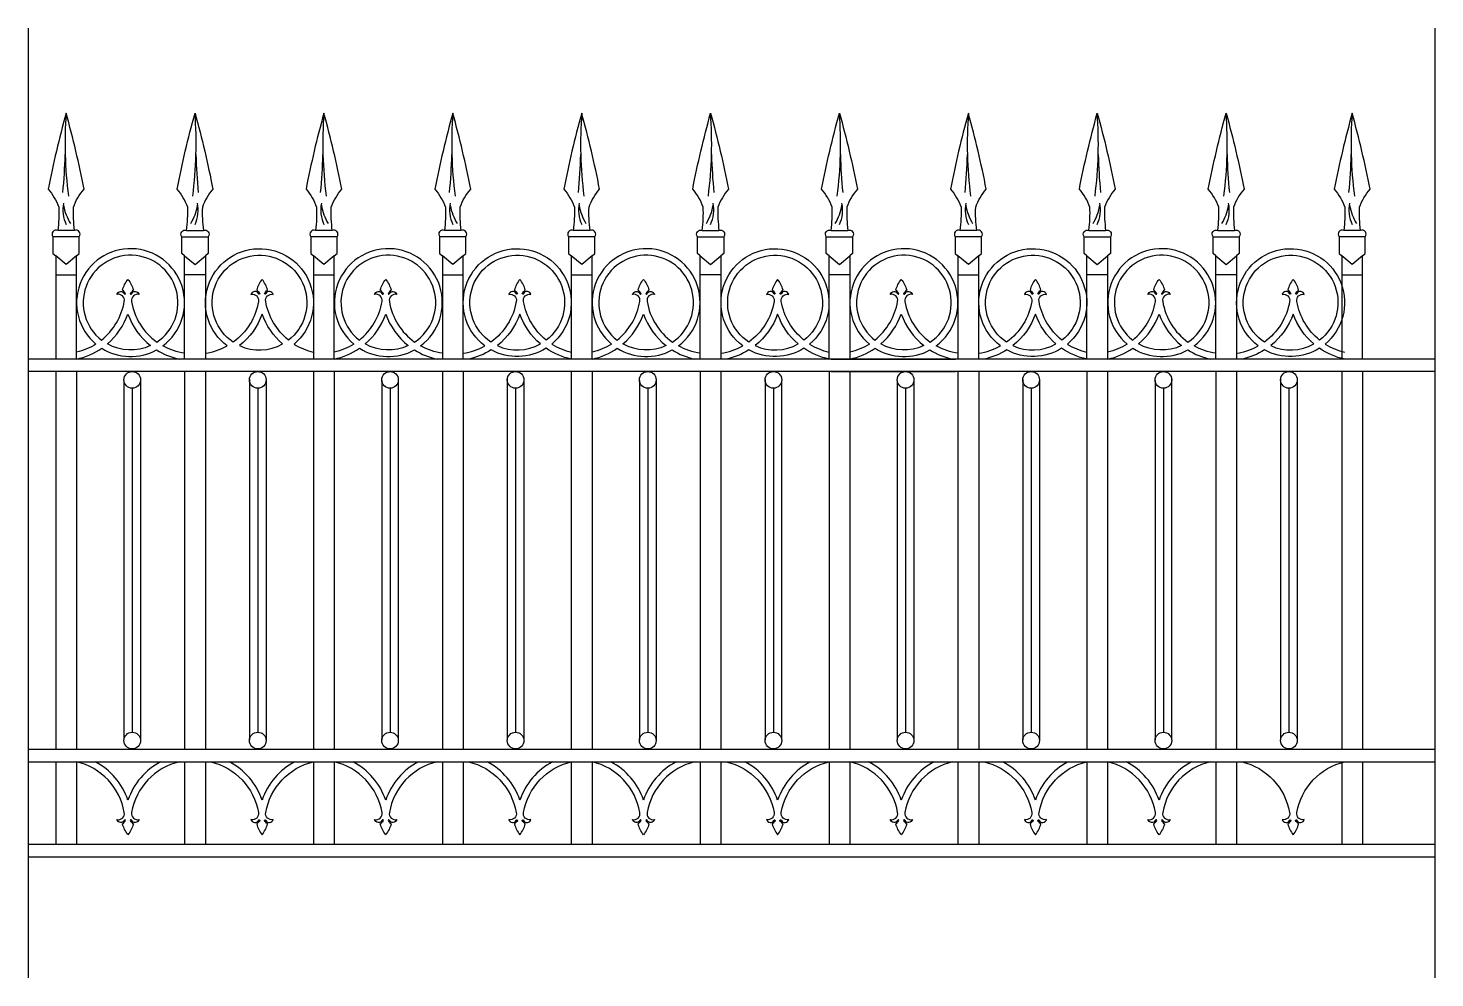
# Model space of a CAD drawing. Header units: metres. Extents: x 2655 to 4347, y 4638 to 5780.
import ezdxf

# ---------------------------------------------------------------- set-up
doc = ezdxf.new("R2010")
doc.units = ezdxf.units.M
for name, color, linetype in [('3', 3, 'Continuous'), ('4', 4, 'Continuous'), ('7', 7, 'Continuous')]:
    doc.layers.add(name, color=color, linetype=linetype)

msp = doc.modelspace()

# ---------------------------------------------------------------- linework, layer by layer
at = {"layer": '3'}
for p, q in [((2654.96, 5779.8), (2654.96, 4637.97)), ((4346.57, 5779.8), (4346.57, 4637.97))]:
    msp.add_line(p, q, dxfattribs=at)
for centre, radius, start, end in [((3199.71, 5641.2), 500.39, 175.84, 187.26), ((2356.57, 5641.2), 500.39, 352.74, 4.16), ((3509.71, 5641.2), 500.39, 175.84, 187.26), ((3664.71, 5641.2), 500.39, 175.84, 187.26), ((3819.71, 5641.2), 500.39, 175.84, 187.26), ((2976.57, 5641.2), 500.39, 352.74, 4.16), ((3131.57, 5641.2), 500.39, 352.74, 4.16), ((4284.71, 5641.2), 500.39, 175.84, 187.26), ((3441.57, 5641.2), 500.39, 352.74, 4.16), ((3596.57, 5641.2), 500.39, 352.74, 4.16), ((4746.25, 5641.2), 500.39, 175.84, 187.26), ((2071.71, 5643.37), 627.99, 354.41, 358.57), ((3484.57, 5643.37), 627.99, 181.43, 185.59), ((2381.71, 5643.37), 627.99, 354.41, 358.57), ((2536.71, 5643.37), 627.99, 354.41, 358.57), ((2691.71, 5643.37), 627.99, 354.41, 358.57), ((4104.57, 5643.37), 627.99, 181.43, 185.59), ((4259.57, 5643.37), 627.99, 181.43, 185.59), ((3156.71, 5643.37), 627.99, 354.41, 358.57), ((4569.57, 5643.37), 627.99, 181.43, 185.59), ((4724.57, 5643.37), 627.99, 181.43, 185.59), ((3618.26, 5643.37), 627.99, 354.41, 358.57), ((2739.19, 5561.27), 42.39, 168.75, 204.53), ((2759.05, 5577.09), 62.28, 189.48, 211.14), ((2797.23, 5577.09), 62.28, 328.86, 350.52), ((2817.09, 5561.27), 42.39, 335.47, 11.25), ((3049.19, 5561.27), 42.39, 168.75, 204.53), ((3069.05, 5577.09), 62.28, 189.48, 211.14), ((3204.19, 5561.27), 42.39, 168.75, 204.53), ((3224.05, 5577.09), 62.28, 189.48, 211.14), ((3359.19, 5561.27), 42.39, 168.75, 204.53), ((3379.05, 5577.09), 62.28, 189.48, 211.14), ((3417.23, 5577.09), 62.28, 328.86, 350.52), ((3437.09, 5561.27), 42.39, 335.47, 11.25), ((3572.23, 5577.09), 62.28, 328.86, 350.52), ((3592.09, 5561.27), 42.39, 335.47, 11.25), ((3824.19, 5561.27), 42.39, 168.75, 204.53), ((3844.05, 5577.09), 62.28, 189.48, 211.14), ((3882.23, 5577.09), 62.28, 328.86, 350.52), ((3902.09, 5561.27), 42.39, 335.47, 11.25), ((4037.23, 5577.09), 62.28, 328.86, 350.52), ((4057.09, 5561.27), 42.39, 335.47, 11.25), ((4285.73, 5561.27), 42.39, 168.75, 204.53), ((4305.59, 5577.09), 62.28, 189.48, 211.14)]:
    msp.add_arc(centre, radius, start, end, dxfattribs=at)
at = {"layer": '4'}
for p, q in [((2688.14, 5483.36), (2713.14, 5483.36)), ((2868.14, 5483.36), (2843.14, 5483.36)), ((2998.14, 5483.36), (3023.14, 5483.36)), ((3153.14, 5483.36), (3178.14, 5483.36)), ((3308.14, 5483.36), (3333.14, 5483.36)), ((3488.14, 5483.36), (3463.14, 5483.36)), ((3643.14, 5483.36), (3618.14, 5483.36)), ((3773.14, 5483.36), (3798.14, 5483.36)), ((3953.14, 5483.36), (3928.14, 5483.36)), ((4108.14, 5483.36), (4083.14, 5483.36)), ((4234.68, 5483.36), (4259.68, 5483.36)), ((3620.66, 5381.91), (3770.06, 5381.91)), ((2688.14, 5366.91), (2688.14, 4912.78)), ((2713.14, 5366.91), (2713.14, 4912.78)), ((2843.14, 5366.91), (2843.14, 4912.78)), ((2868.14, 5366.91), (2868.14, 4912.78)), ((2998.14, 5366.91), (2998.14, 4912.78)), ((3023.14, 5366.91), (3023.14, 4912.78)), ((3153.14, 5366.91), (3153.14, 4912.78)), ((3178.14, 5366.91), (3178.14, 4912.78)), ((3308.14, 5366.91), (3308.14, 4912.78)), ((3333.14, 5366.91), (3333.14, 4912.78)), ((3463.14, 5366.91), (3463.14, 4912.78)), ((3488.14, 5366.91), (3488.14, 4912.78)), ((3618.14, 5366.91), (3618.14, 4912.78)), ((3620.66, 5366.91), (3770.06, 5366.91)), ((3643.14, 5366.91), (3643.14, 4912.78)), ((3773.14, 5366.91), (3773.14, 4912.78)), ((3798.14, 5366.91), (3798.14, 4912.78)), ((3928.14, 5366.91), (3928.14, 4912.78)), ((3953.14, 5366.91), (3953.14, 4912.78)), ((4083.14, 5366.91), (4083.14, 4912.78)), ((4108.14, 5366.91), (4108.14, 4912.78)), ((4234.68, 5366.91), (4234.68, 4912.78)), ((4259.68, 5366.91), (4259.68, 4912.78)), ((2770.18, 5356), (2770.18, 4924.19)), ((2790.11, 5357.72), (2790.11, 4924.08)), ((2921.18, 5357.72), (2921.18, 4924.08)), ((2941.1, 5356), (2941.1, 4924.19)), ((3080.18, 5356), (3080.18, 4924.19)), ((3100.11, 5357.72), (3100.11, 4924.08)), ((3231.18, 5357.72), (3231.18, 4924.08)), ((3251.1, 5356), (3251.1, 4924.19)), ((3390.18, 5356), (3390.18, 4924.19)), ((3410.11, 5357.72), (3410.11, 4924.08)), ((3541.18, 5357.72), (3541.18, 4924.08)), ((3561.1, 5356), (3561.1, 4924.19)), ((3700.18, 5356), (3700.18, 4924.19)), ((3720.11, 5357.72), (3720.11, 4924.08)), ((3851.18, 5357.72), (3851.18, 4924.08)), ((3871.1, 5356), (3871.1, 4924.19)), ((4010.18, 5356), (4010.18, 4924.19)), ((4030.11, 5357.72), (4030.11, 4924.08)), ((4161.18, 5357.72), (4161.18, 4924.08)), ((4181.1, 5356), (4181.1, 4924.19)), ((2688.14, 4897.78), (2688.14, 4798.56)), ((2713.14, 4897.78), (2713.14, 4798.56)), ((2843.14, 4897.78), (2843.14, 4798.56)), ((2868.14, 4897.78), (2868.14, 4798.56)), ((2998.14, 4897.78), (2998.14, 4798.56)), ((3023.14, 4897.78), (3023.14, 4798.56)), ((3153.14, 4897.78), (3153.14, 4798.56)), ((3178.14, 4897.78), (3178.14, 4798.56)), ((3308.14, 4897.78), (3308.14, 4798.56)), ((3333.14, 4897.78), (3333.14, 4798.56)), ((3463.14, 4897.78), (3463.14, 4798.56)), ((3488.14, 4897.78), (3488.14, 4798.56)), ((3618.14, 4897.78), (3618.14, 4798.56)), ((3643.14, 4897.78), (3643.14, 4798.56)), ((3773.14, 4897.78), (3773.14, 4798.56)), ((3798.14, 4897.78), (3798.14, 4798.56)), ((3928.14, 4897.78), (3928.14, 4798.56)), ((3953.14, 4897.78), (3953.14, 4798.56)), ((4083.14, 4897.78), (4083.14, 4798.56)), ((4108.14, 4897.78), (4108.14, 4798.56)), ((4234.68, 4897.78), (4234.68, 4798.56)), ((4259.68, 4897.78), (4259.68, 4798.56)), ((2655.03, 4783.56), (4346.64, 4783.56))]:
    msp.add_line(p, q, dxfattribs=at)
for points in [[(2713.14, 5381.91), (2713.14, 5505.99), (2716.44, 5508.77), (2716.44, 5529.07, 0.77), (2710.72, 5536.68, -0.04), (2709.45, 5564.58, -0.09), (2722.15, 5586.15, 0.02), (2700.64, 5677.48, 0.02), (2679.13, 5586.15, -0.09), (2691.83, 5564.58, -0.04), (2690.56, 5536.68, 0.77), (2684.84, 5529.07), (2684.84, 5508.77), (2688.14, 5505.99), (2688.14, 5381.91)], [(2843.14, 5381.91), (2843.14, 5505.99), (2839.84, 5508.77), (2839.84, 5529.07, -0.77), (2845.56, 5536.68, 0.04), (2846.83, 5564.58, 0.09), (2834.13, 5586.15, -0.02), (2855.64, 5677.48, -0.02), (2877.15, 5586.15, 0.09), (2864.45, 5564.58, 0.04), (2865.72, 5536.68, -0.77), (2871.44, 5529.07), (2871.44, 5508.77), (2868.14, 5505.99), (2868.14, 5381.91)], [(3023.14, 5381.91), (3023.14, 5505.99), (3026.44, 5508.77), (3026.44, 5529.07, 0.77), (3020.72, 5536.68, -0.04), (3019.45, 5564.58, -0.09), (3032.15, 5586.15, 0.02), (3010.64, 5677.48, 0.02), (2989.13, 5586.15, -0.09), (3001.83, 5564.58, -0.04), (3000.56, 5536.68, 0.77), (2994.84, 5529.07), (2994.84, 5508.77), (2998.14, 5505.99), (2998.14, 5381.91)], [(3178.14, 5381.91), (3178.14, 5505.99), (3181.44, 5508.77), (3181.44, 5529.07, 0.77), (3175.72, 5536.68, -0.04), (3174.45, 5564.58, -0.09), (3187.15, 5586.15, 0.02), (3165.64, 5677.48, 0.02), (3144.13, 5586.15, -0.09), (3156.83, 5564.58, -0.04), (3155.56, 5536.68, 0.77), (3149.84, 5529.07), (3149.84, 5508.77), (3153.14, 5505.99), (3153.14, 5381.91)], [(3333.14, 5381.91), (3333.14, 5505.99), (3336.44, 5508.77), (3336.44, 5529.07, 0.77), (3330.72, 5536.68, -0.04), (3329.45, 5564.58, -0.09), (3342.15, 5586.15, 0.02), (3320.64, 5677.48, 0.02), (3299.13, 5586.15, -0.09), (3311.83, 5564.58, -0.04), (3310.56, 5536.68, 0.77), (3304.84, 5529.07), (3304.84, 5508.77), (3308.14, 5505.99), (3308.14, 5381.91)], [(3463.14, 5381.91), (3463.14, 5505.99), (3459.84, 5508.77), (3459.84, 5529.07, -0.77), (3465.56, 5536.68, 0.04), (3466.83, 5564.58, 0.09), (3454.13, 5586.15, -0.02), (3475.64, 5677.48, -0.02), (3497.15, 5586.15, 0.09), (3484.45, 5564.58, 0.04), (3485.72, 5536.68, -0.77), (3491.44, 5529.07), (3491.44, 5508.77), (3488.14, 5505.99), (3488.14, 5381.91)], [(3618.14, 5381.91), (3618.14, 5505.99), (3614.84, 5508.77), (3614.84, 5529.07, -0.77), (3620.56, 5536.68, 0.04), (3621.83, 5564.58, 0.09), (3609.13, 5586.15, -0.02), (3630.64, 5677.48, -0.02), (3652.15, 5586.15, 0.09), (3639.45, 5564.58, 0.04), (3640.72, 5536.68, -0.77), (3646.44, 5529.07), (3646.44, 5508.77), (3643.14, 5505.99), (3643.14, 5381.91)], [(3798.14, 5381.91), (3798.14, 5505.99), (3801.44, 5508.77), (3801.44, 5529.07, 0.77), (3795.72, 5536.68, -0.04), (3794.45, 5564.58, -0.09), (3807.15, 5586.15, 0.02), (3785.64, 5677.48, 0.02), (3764.13, 5586.15, -0.09), (3776.83, 5564.58, -0.04), (3775.56, 5536.68, 0.77), (3769.84, 5529.07), (3769.84, 5508.77), (3773.14, 5505.99), (3773.14, 5381.91)], [(3928.14, 5381.91), (3928.14, 5505.99), (3924.84, 5508.77), (3924.84, 5529.07, -0.77), (3930.56, 5536.68, 0.04), (3931.83, 5564.58, 0.09), (3919.13, 5586.15, -0.02), (3940.64, 5677.48, -0.02), (3962.15, 5586.15, 0.09), (3949.45, 5564.58, 0.04), (3950.72, 5536.68, -0.77), (3956.44, 5529.07), (3956.44, 5508.77), (3953.14, 5505.99), (3953.14, 5381.91)], [(4083.14, 5381.91), (4083.14, 5505.99), (4079.84, 5508.77), (4079.84, 5529.07, -0.77), (4085.56, 5536.68, 0.04), (4086.83, 5564.58, 0.09), (4074.13, 5586.15, -0.02), (4095.64, 5677.48, -0.02), (4117.15, 5586.15, 0.09), (4104.45, 5564.58, 0.04), (4105.72, 5536.68, -0.77), (4111.44, 5529.07), (4111.44, 5508.77), (4108.14, 5505.99), (4108.14, 5381.91)], [(4259.68, 5381.91), (4259.68, 5505.99), (4262.98, 5508.77), (4262.98, 5529.07, 0.77), (4257.27, 5536.68, -0.04), (4256, 5564.58, -0.09), (4268.69, 5586.15, 0.02), (4247.18, 5677.48, 0.02), (4225.68, 5586.15, -0.09), (4238.37, 5564.58, -0.04), (4237.1, 5536.68, 0.77), (4231.39, 5529.07), (4231.39, 5508.77), (4234.68, 5505.99), (4234.68, 5381.91)]]:
    msp.add_lwpolyline(points, format="xyb", dxfattribs=at)
at = {"layer": '7'}
for p, q in [((2710.72, 5536.68), (2690.56, 5536.68)), ((2845.56, 5536.68), (2865.72, 5536.68)), ((3020.72, 5536.68), (3000.56, 5536.68)), ((3175.72, 5536.68), (3155.56, 5536.68)), ((3330.72, 5536.68), (3310.56, 5536.68)), ((3465.56, 5536.68), (3485.72, 5536.68)), ((3620.56, 5536.68), (3640.72, 5536.68)), ((3795.72, 5536.68), (3775.56, 5536.68)), ((3930.56, 5536.68), (3950.72, 5536.68)), ((4085.56, 5536.68), (4105.72, 5536.68)), ((4257.27, 5536.68), (4237.1, 5536.68)), ((2716.44, 5529.07), (2684.84, 5529.07)), ((2839.84, 5529.07), (2871.44, 5529.07)), ((3026.44, 5529.07), (2994.84, 5529.07)), ((3181.44, 5529.07), (3149.84, 5529.07)), ((3336.44, 5529.07), (3304.84, 5529.07)), ((3459.84, 5529.07), (3491.44, 5529.07)), ((3614.84, 5529.07), (3646.44, 5529.07)), ((3801.44, 5529.07), (3769.84, 5529.07)), ((3924.84, 5529.07), (3956.44, 5529.07)), ((4079.84, 5529.07), (4111.44, 5529.07)), ((4262.98, 5529.07), (4231.39, 5529.07)), ((4346.64, 5381.91), (2655.03, 5381.91)), ((4346.64, 5366.91), (2655.03, 5366.91)), ((2780.14, 5346.42), (2780.14, 4933.27)), ((2931.14, 5346.42), (2931.14, 4933.27)), ((3090.14, 5346.42), (3090.14, 4933.27)), ((3241.14, 5346.42), (3241.14, 4933.27)), ((3400.14, 5346.42), (3400.14, 4933.27)), ((3551.14, 5346.42), (3551.14, 4933.27)), ((3710.14, 5346.42), (3710.14, 4933.27)), ((3861.14, 5346.42), (3861.14, 4933.27)), ((4020.14, 5346.42), (4020.14, 4933.27)), ((4171.14, 5346.42), (4171.14, 4933.27)), ((2655.03, 4912.78), (4346.64, 4912.78)), ((2655.03, 4897.78), (4346.64, 4897.78)), ((2655.03, 4798.56), (4346.64, 4798.56))]:
    msp.add_line(p, q, dxfattribs=at)
for points in [[(2713.14, 5505.99), (2700.64, 5495.45), (2688.14, 5505.99)], [(2843.14, 5505.99), (2855.64, 5495.45), (2868.14, 5505.99)], [(3023.14, 5505.99), (3010.64, 5495.45), (2998.14, 5505.99)], [(3178.14, 5505.99), (3165.64, 5495.45), (3153.14, 5505.99)], [(3333.14, 5505.99), (3320.64, 5495.45), (3308.14, 5505.99)], [(3463.14, 5505.99), (3475.64, 5495.45), (3488.14, 5505.99)], [(3618.14, 5505.99), (3630.64, 5495.45), (3643.14, 5505.99)], [(3798.14, 5505.99), (3785.64, 5495.45), (3773.14, 5505.99)], [(3928.14, 5505.99), (3940.64, 5495.45), (3953.14, 5505.99)], [(4083.14, 5505.99), (4095.64, 5495.45), (4108.14, 5505.99)], [(4259.68, 5505.99), (4247.18, 5495.45), (4234.68, 5505.99)]]:
    msp.add_lwpolyline(points, dxfattribs=at)
for points in [[(2843.14, 5388.93, -0.09), (2817, 5397.74, 2.88), (2736.57, 5399.88, -0.08), (2713.14, 5390.1)], [(2761.65, 5459.53, -0.14), (2763.19, 5462.04, -0.15), (2765.95, 5463.28, -0.3), (2770.47, 5460.83, 0.86), (2772.16, 5460.57, 0.08), (2768.49, 5464.81, -0.11), (2774.98, 5477.79, -0.11), (2781.48, 5464.81, 0.08), (2777.81, 5460.57, 0.86), (2779.49, 5460.83, -0.3), (2784.02, 5463.28, -0.15), (2786.77, 5462.04, -0.13), (2788.32, 5459.53, 0.56), (2779.36, 5451.14, 0.2), (2809.7, 5402.38, 3.11), (2743.34, 5404.7, 0.18), (2770.61, 5451.14, 0.56), (2761.65, 5459.53)], [(2868.14, 5388.93, 0.09), (2894.28, 5397.74, -2.88), (2974.71, 5399.88, 0.08), (2998.14, 5390.1)], [(2949.63, 5459.53, 0.14), (2948.09, 5462.04, 0.15), (2945.33, 5463.28, 0.3), (2940.81, 5460.83, -0.86), (2939.12, 5460.57, -0.08), (2942.79, 5464.81, 0.11), (2936.3, 5477.79, 0.11), (2929.8, 5464.81, -0.08), (2933.47, 5460.57, -0.86), (2931.79, 5460.83, 0.3), (2927.26, 5463.28, 0.15), (2924.51, 5462.04, 0.13), (2922.96, 5459.53, -0.56), (2931.92, 5451.14, -0.2), (2901.58, 5402.38, -3.11), (2967.94, 5404.7, -0.18), (2940.67, 5451.14, -0.56), (2949.63, 5459.53)], [(3153.14, 5388.93, -0.09), (3127, 5397.74, 2.88), (3046.57, 5399.88, -0.08), (3023.14, 5390.1)], [(3071.65, 5459.53, -0.14), (3073.19, 5462.04, -0.15), (3075.95, 5463.28, -0.3), (3080.47, 5460.83, 0.86), (3082.16, 5460.57, 0.08), (3078.49, 5464.81, -0.11), (3084.98, 5477.79, -0.11), (3091.48, 5464.81, 0.08), (3087.81, 5460.57, 0.86), (3089.49, 5460.83, -0.3), (3094.02, 5463.28, -0.15), (3096.77, 5462.04, -0.13), (3098.32, 5459.53, 0.56), (3089.36, 5451.14, 0.2), (3119.7, 5402.38, 3.11), (3053.34, 5404.7, 0.18), (3080.61, 5451.14, 0.56), (3071.65, 5459.53)], [(3178.14, 5388.93, 0.09), (3204.28, 5397.74, -2.88), (3284.71, 5399.88, 0.08), (3308.14, 5390.1)], [(3259.63, 5459.53, 0.14), (3258.09, 5462.04, 0.15), (3255.33, 5463.28, 0.3), (3250.81, 5460.83, -0.86), (3249.12, 5460.57, -0.08), (3252.79, 5464.81, 0.11), (3246.3, 5477.79, 0.11), (3239.8, 5464.81, -0.08), (3243.47, 5460.57, -0.86), (3241.79, 5460.83, 0.3), (3237.26, 5463.28, 0.15), (3234.51, 5462.04, 0.13), (3232.96, 5459.53, -0.56), (3241.92, 5451.14, -0.2), (3211.58, 5402.38, -3.11), (3277.94, 5404.7, -0.18), (3250.67, 5451.14, -0.56), (3259.63, 5459.53)], [(3463.14, 5388.93, -0.09), (3437, 5397.74, 2.88), (3356.57, 5399.88, -0.08), (3333.14, 5390.1)], [(3381.65, 5459.53, -0.14), (3383.19, 5462.04, -0.15), (3385.95, 5463.28, -0.3), (3390.47, 5460.83, 0.86), (3392.16, 5460.57, 0.08), (3388.49, 5464.81, -0.11), (3394.98, 5477.79, -0.11), (3401.48, 5464.81, 0.08), (3397.81, 5460.57, 0.86), (3399.49, 5460.83, -0.3), (3404.02, 5463.28, -0.15), (3406.77, 5462.04, -0.13), (3408.32, 5459.53, 0.56), (3399.36, 5451.14, 0.2), (3429.7, 5402.38, 3.11), (3363.34, 5404.7, 0.18), (3390.61, 5451.14, 0.56), (3381.65, 5459.53)], [(3488.14, 5388.93, 0.09), (3514.28, 5397.74, -2.88), (3594.71, 5399.88, 0.08), (3618.14, 5390.1)], [(3569.63, 5459.53, 0.14), (3568.09, 5462.04, 0.15), (3565.33, 5463.28, 0.3), (3560.81, 5460.83, -0.86), (3559.12, 5460.57, -0.08), (3562.79, 5464.81, 0.11), (3556.3, 5477.79, 0.11), (3549.8, 5464.81, -0.08), (3553.47, 5460.57, -0.86), (3551.79, 5460.83, 0.3), (3547.26, 5463.28, 0.15), (3544.51, 5462.04, 0.13), (3542.96, 5459.53, -0.56), (3551.92, 5451.14, -0.2), (3521.58, 5402.38, -3.11), (3587.94, 5404.7, -0.18), (3560.67, 5451.14, -0.56), (3569.63, 5459.53)], [(3773.14, 5388.93, -0.09), (3747, 5397.74, 2.88), (3666.57, 5399.88, -0.08), (3643.14, 5390.1)], [(3691.65, 5459.53, -0.14), (3693.19, 5462.04, -0.15), (3695.95, 5463.28, -0.3), (3700.47, 5460.83, 0.86), (3702.16, 5460.57, 0.08), (3698.49, 5464.81, -0.11), (3704.98, 5477.79, -0.11), (3711.48, 5464.81, 0.08), (3707.81, 5460.57, 0.86), (3709.49, 5460.83, -0.3), (3714.02, 5463.28, -0.15), (3716.77, 5462.04, -0.13), (3718.32, 5459.53, 0.56), (3709.36, 5451.14, 0.2), (3739.7, 5402.38, 3.11), (3673.34, 5404.7, 0.18), (3700.61, 5451.14, 0.56), (3691.65, 5459.53)], [(3798.14, 5388.93, 0.09), (3824.28, 5397.74, -2.88), (3904.71, 5399.88, 0.08), (3928.14, 5390.1)], [(3879.63, 5459.53, 0.14), (3878.09, 5462.04, 0.15), (3875.33, 5463.28, 0.3), (3870.81, 5460.83, -0.86), (3869.12, 5460.57, -0.08), (3872.79, 5464.81, 0.11), (3866.3, 5477.79, 0.11), (3859.8, 5464.81, -0.08), (3863.47, 5460.57, -0.86), (3861.79, 5460.83, 0.3), (3857.26, 5463.28, 0.15), (3854.51, 5462.04, 0.13), (3852.96, 5459.53, -0.56), (3861.92, 5451.14, -0.2), (3831.58, 5402.38, -3.11), (3897.94, 5404.7, -0.18), (3870.67, 5451.14, -0.56), (3879.63, 5459.53)], [(4083.14, 5388.93, -0.09), (4057, 5397.74, 2.88), (3976.57, 5399.88, -0.08), (3953.14, 5390.1)], [(4001.65, 5459.53, -0.14), (4003.19, 5462.04, -0.15), (4005.95, 5463.28, -0.3), (4010.47, 5460.83, 0.86), (4012.16, 5460.57, 0.08), (4008.49, 5464.81, -0.11), (4014.98, 5477.79, -0.11), (4021.48, 5464.81, 0.08), (4017.81, 5460.57, 0.86), (4019.49, 5460.83, -0.3), (4024.02, 5463.28, -0.15), (4026.77, 5462.04, -0.13), (4028.32, 5459.53, 0.56), (4019.36, 5451.14, 0.2), (4049.7, 5402.38, 3.11), (3983.34, 5404.7, 0.18), (4010.61, 5451.14, 0.56), (4001.65, 5459.53)], [(4108.14, 5388.93, 0.09), (4134.28, 5397.74, -2.88), (4214.71, 5399.88, 0.08), (4238.14, 5390.1)], [(4189.63, 5459.53, 0.14), (4188.09, 5462.04, 0.15), (4185.33, 5463.28, 0.3), (4180.81, 5460.83, -0.86), (4179.12, 5460.57, -0.08), (4182.79, 5464.81, 0.11), (4176.3, 5477.79, 0.11), (4169.8, 5464.81, -0.08), (4173.47, 5460.57, -0.86), (4171.79, 5460.83, 0.3), (4167.26, 5463.28, 0.15), (4164.51, 5462.04, 0.13), (4162.96, 5459.53, -0.56), (4171.92, 5451.14, -0.2), (4141.58, 5402.38, -3.11), (4207.94, 5404.7, -0.18), (4180.67, 5451.14, -0.56), (4189.63, 5459.53)], [(2713.14, 5381.91, 0.1), (2743.48, 5394.86, 0.27), (2809.47, 5392.89, 0.09), (2836.83, 5381.91)], [(3023.14, 5381.91, 0.1), (3053.48, 5394.86, 0.27), (3119.47, 5392.89, 0.09), (3146.83, 5381.91)], [(3308.14, 5381.91, -0.1), (3277.8, 5394.86, -0.27), (3211.81, 5392.89, -0.09), (3184.45, 5381.91)], [(3333.14, 5381.91, 0.1), (3363.48, 5394.86, 0.27), (3429.47, 5392.89, 0.09), (3456.83, 5381.91)], [(3618.14, 5381.91, -0.1), (3587.8, 5394.86, -0.27), (3521.81, 5392.89, -0.09), (3494.45, 5381.91)], [(3643.14, 5381.91, 0.1), (3673.48, 5394.86, 0.27), (3739.47, 5392.89, 0.09), (3766.83, 5381.91)], [(3928.14, 5381.91, -0.1), (3897.8, 5394.86, -0.27), (3831.81, 5392.89, -0.09), (3804.45, 5381.91)], [(3953.14, 5381.91, 0.1), (3983.48, 5394.86, 0.27), (4049.47, 5392.89, 0.09), (4076.83, 5381.91)], [(4238.14, 5381.91, -0.1), (4207.8, 5394.86, -0.27), (4141.81, 5392.89, -0.09), (4114.45, 5381.91)], [(2836.83, 4897.78, 0.3), (2779.36, 4836.74, 0.56), (2788.32, 4828.36, -0.13), (2786.77, 4825.85, -0.15), (2784.02, 4824.61, -0.3), (2779.49, 4827.05, 0.86), (2777.81, 4827.31, 0.08), (2781.48, 4823.07, -0.11), (2774.98, 4810.09, -0.11), (2768.49, 4823.07, 0.08), (2772.16, 4827.31, 0.86), (2770.47, 4827.05, -0.3), (2765.95, 4824.61, -0.15), (2763.19, 4825.85, -0.14), (2761.65, 4828.36, 0.56), (2770.61, 4836.74, 0.3), (2713.14, 4897.78)], [(2874.45, 4897.78, -0.3), (2931.92, 4836.74, -0.56), (2922.96, 4828.36, 0.13), (2924.51, 4825.85, 0.15), (2927.26, 4824.61, 0.3), (2931.79, 4827.05, -0.86), (2933.47, 4827.31, -0.08), (2929.8, 4823.07, 0.11), (2936.3, 4810.09, 0.11), (2942.79, 4823.07, -0.08), (2939.12, 4827.31, -0.86), (2940.81, 4827.05, 0.3), (2945.33, 4824.61, 0.15), (2948.09, 4825.85, 0.14), (2949.63, 4828.36, -0.56), (2940.67, 4836.74, -0.3), (2998.14, 4897.78)], [(3146.83, 4897.78, 0.3), (3089.36, 4836.74, 0.56), (3098.32, 4828.36, -0.13), (3096.77, 4825.85, -0.15), (3094.02, 4824.61, -0.3), (3089.49, 4827.05, 0.86), (3087.81, 4827.31, 0.08), (3091.48, 4823.07, -0.11), (3084.98, 4810.09, -0.11), (3078.49, 4823.07, 0.08), (3082.16, 4827.31, 0.86), (3080.47, 4827.05, -0.3), (3075.95, 4824.61, -0.15), (3073.19, 4825.85, -0.14), (3071.65, 4828.36, 0.56), (3080.61, 4836.74, 0.3), (3023.14, 4897.78)], [(3184.45, 4897.78, -0.3), (3241.92, 4836.74, -0.56), (3232.96, 4828.36, 0.13), (3234.51, 4825.85, 0.15), (3237.26, 4824.61, 0.3), (3241.79, 4827.05, -0.86), (3243.47, 4827.31, -0.08), (3239.8, 4823.07, 0.11), (3246.3, 4810.09, 0.11), (3252.79, 4823.07, -0.08), (3249.12, 4827.31, -0.86), (3250.81, 4827.05, 0.3), (3255.33, 4824.61, 0.15), (3258.09, 4825.85, 0.14), (3259.63, 4828.36, -0.56), (3250.67, 4836.74, -0.3), (3308.14, 4897.78)], [(3456.83, 4897.78, 0.3), (3399.36, 4836.74, 0.56), (3408.32, 4828.36, -0.13), (3406.77, 4825.85, -0.15), (3404.02, 4824.61, -0.3), (3399.49, 4827.05, 0.86), (3397.81, 4827.31, 0.08), (3401.48, 4823.07, -0.11), (3394.98, 4810.09, -0.11), (3388.49, 4823.07, 0.08), (3392.16, 4827.31, 0.86), (3390.47, 4827.05, -0.3), (3385.95, 4824.61, -0.15), (3383.19, 4825.85, -0.14), (3381.65, 4828.36, 0.56), (3390.61, 4836.74, 0.3), (3333.14, 4897.78)], [(3494.45, 4897.78, -0.3), (3551.92, 4836.74, -0.56), (3542.96, 4828.36, 0.13), (3544.51, 4825.85, 0.15), (3547.26, 4824.61, 0.3), (3551.79, 4827.05, -0.86), (3553.47, 4827.31, -0.08), (3549.8, 4823.07, 0.11), (3556.3, 4810.09, 0.11), (3562.79, 4823.07, -0.08), (3559.12, 4827.31, -0.86), (3560.81, 4827.05, 0.3), (3565.33, 4824.61, 0.15), (3568.09, 4825.85, 0.14), (3569.63, 4828.36, -0.56), (3560.67, 4836.74, -0.3), (3618.14, 4897.78)], [(3766.83, 4897.78, 0.3), (3709.36, 4836.74, 0.56), (3718.32, 4828.36, -0.13), (3716.77, 4825.85, -0.15), (3714.02, 4824.61, -0.3), (3709.49, 4827.05, 0.86), (3707.81, 4827.31, 0.08), (3711.48, 4823.07, -0.11), (3704.98, 4810.09, -0.11), (3698.49, 4823.07, 0.08), (3702.16, 4827.31, 0.86), (3700.47, 4827.05, -0.3), (3695.95, 4824.61, -0.15), (3693.19, 4825.85, -0.14), (3691.65, 4828.36, 0.56), (3700.61, 4836.74, 0.3), (3643.14, 4897.78)], [(3804.45, 4897.78, -0.3), (3861.92, 4836.74, -0.56), (3852.96, 4828.36, 0.13), (3854.51, 4825.85, 0.15), (3857.26, 4824.61, 0.3), (3861.79, 4827.05, -0.86), (3863.47, 4827.31, -0.08), (3859.8, 4823.07, 0.11), (3866.3, 4810.09, 0.11), (3872.79, 4823.07, -0.08), (3869.12, 4827.31, -0.86), (3870.81, 4827.05, 0.3), (3875.33, 4824.61, 0.15), (3878.09, 4825.85, 0.14), (3879.63, 4828.36, -0.56), (3870.67, 4836.74, -0.3), (3928.14, 4897.78)], [(4076.83, 4897.78, 0.3), (4019.36, 4836.74, 0.56), (4028.32, 4828.36, -0.13), (4026.77, 4825.85, -0.15), (4024.02, 4824.61, -0.3), (4019.49, 4827.05, 0.86), (4017.81, 4827.31, 0.08), (4021.48, 4823.07, -0.11), (4014.98, 4810.09, -0.11), (4008.49, 4823.07, 0.08), (4012.16, 4827.31, 0.86), (4010.47, 4827.05, -0.3), (4005.95, 4824.61, -0.15), (4003.19, 4825.85, -0.14), (4001.65, 4828.36, 0.56), (4010.61, 4836.74, 0.3), (3953.14, 4897.78)], [(4114.45, 4897.78, -0.3), (4171.92, 4836.74, -0.56), (4162.96, 4828.36, 0.13), (4164.51, 4825.85, 0.15), (4167.26, 4824.61, 0.3), (4171.79, 4827.05, -0.86), (4173.47, 4827.31, -0.08), (4169.8, 4823.07, 0.11), (4176.3, 4810.09, 0.11), (4182.79, 4823.07, -0.08), (4179.12, 4827.31, -0.86), (4180.81, 4827.05, 0.3), (4185.33, 4824.61, 0.15), (4188.09, 4825.85, 0.14), (4189.63, 4828.36, -0.56), (4180.67, 4836.74, -0.3), (4238.14, 4897.78)]]:
    msp.add_lwpolyline(points, format="xyb", dxfattribs=at)
for points in [[(2750.32, 5400.1, 0.13), (2774.98, 5436.11, 0.14), (2802.07, 5398.11, -0.24)], [(2960.96, 5400.1, -0.13), (2936.3, 5436.11, -0.14), (2909.21, 5398.11, 0.24)], [(3060.32, 5400.1, 0.13), (3084.98, 5436.11, 0.14), (3112.07, 5398.11, -0.24)], [(3270.96, 5400.1, -0.13), (3246.3, 5436.11, -0.14), (3219.21, 5398.11, 0.24)], [(3370.32, 5400.1, 0.13), (3394.98, 5436.11, 0.14), (3422.07, 5398.11, -0.24)], [(3580.96, 5400.1, -0.13), (3556.3, 5436.11, -0.14), (3529.21, 5398.11, 0.24)], [(3680.32, 5400.1, 0.13), (3704.98, 5436.11, 0.14), (3732.07, 5398.11, -0.24)], [(3890.96, 5400.1, -0.13), (3866.3, 5436.11, -0.14), (3839.21, 5398.11, 0.24)], [(3990.32, 5400.1, 0.13), (4014.98, 5436.11, 0.14), (4042.07, 5398.11, -0.24)], [(4200.96, 5400.1, -0.13), (4176.3, 5436.11, -0.14), (4149.21, 5398.11, 0.24)]]:
    msp.add_lwpolyline(points, format="xyb", close=True, dxfattribs=at)
for centre in [(2780.14, 5356.91), (2931.14, 5356.91), (3090.14, 5356.91), (3241.14, 5356.91), (3400.14, 5356.91), (3551.14, 5356.91), (3710.14, 5356.91), (3861.14, 5356.91), (4020.14, 5356.91), (4171.14, 5356.91), (2780.14, 4923.27), (2931.14, 4923.27), (3090.14, 4923.27), (3241.14, 4923.27), (3400.14, 4923.27), (3551.14, 4923.27), (3710.14, 4923.27), (3861.14, 4923.27), (4020.14, 4923.27), (4171.14, 4923.27)]:
    msp.add_circle(centre, 10, dxfattribs=at)
for centre, start, end in [((2696.23, 4824.29), 19.24, 61.77), ((2853.73, 4824.29), 118.23, 160.76), ((2857.55, 4824.29), 19.24, 61.77), ((3015.05, 4824.29), 118.23, 160.76), ((3006.23, 4824.29), 19.24, 61.77), ((3163.73, 4824.29), 118.23, 160.76), ((3167.55, 4824.29), 19.24, 61.77), ((3325.05, 4824.29), 118.23, 160.76), ((3316.23, 4824.29), 19.24, 61.77), ((3473.73, 4824.29), 118.23, 160.76), ((3477.55, 4824.29), 19.24, 61.77), ((3635.05, 4824.29), 118.23, 160.76), ((3626.23, 4824.29), 19.24, 61.77), ((3783.73, 4824.29), 118.23, 160.76), ((3787.55, 4824.29), 19.24, 61.77), ((3945.05, 4824.29), 118.23, 160.76), ((3936.23, 4824.29), 19.24, 61.77), ((4093.73, 4824.29), 118.23, 160.76)]:
    msp.add_arc(centre, 83.41, start, end, dxfattribs=at)

doc.saveas('drawing.dxf')
